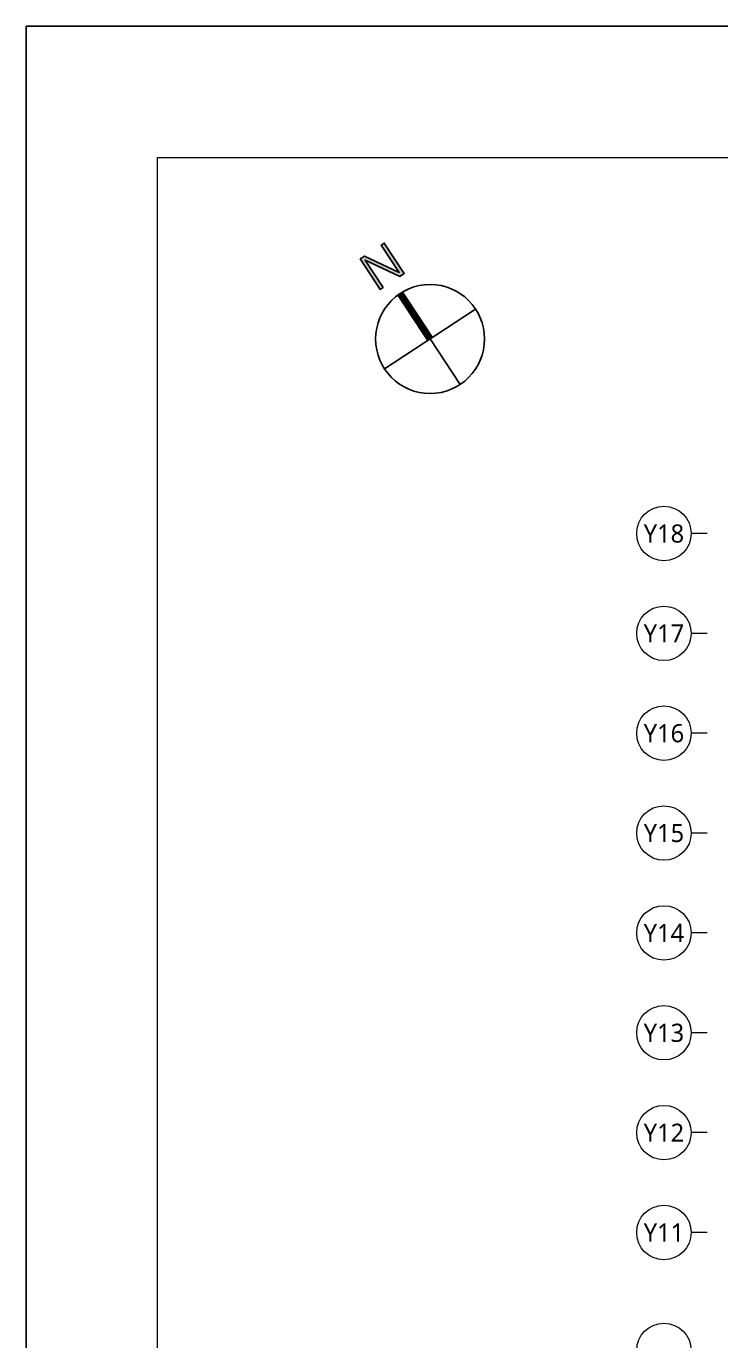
# Model space of a CAD drawing. Header units: millimetres. Extents: x 3546612 to 5615882, y 547008 to 3162891.
# Drawn here: x 5195882 to 5272325, y 2446443 to 2591247 of the extents above; entities that cross this region are included whole.
import ezdxf
from ezdxf.enums import TextEntityAlignment as Align

# ---------------------------------------------------------------- set-up
doc = ezdxf.new("R2010")
doc.units = ezdxf.units.MM
doc.layers.add('!!출력', color=9, linetype='Continuous', plot=False)
for name, color, linetype, lineweight in [('XR-평면도$0$A-FLXM-PARK', 9, 'Continuous', 18), ('XR-평면도$0$A-XXXX-SYMB', 9, 'Continuous', 25), ('XR-평면도$0$A-XXXX-TXT2', 9, 'Continuous', 25)]:
    doc.layers.add(name, color=color, linetype=linetype, lineweight=lineweight)
doc.layers.add('XR-평면도$0$A-XXXX-NPLT', color=9, linetype='Continuous', lineweight=15, plot=False)
doc.styles.add('XR-평면도$0$맑은고딕', font='malgun.ttf')

# ---------------------------------------------------------------- blocks, each defined once
blk = doc.blocks.new('XR-평면도$0$N')
at = {"layer": 'XR-평면도$0$A-XXXX-TXT2'}
blk.add_hatch(color=256, dxfattribs=at).paths.add_polyline_path([(-7710, 8814), (-7208, 9143), (-3392, 7344), (-5370, 10352), (-5036, 10572), (-2838, 7229), (-3345, 6897), (-7151, 8691), (-5178, 5691), (-5512, 5471)])
at = {"layer": 'XR-평면도$0$A-XXXX-SYMB'}
for p, q in [((-5013, -3296), (5013, 3296)), ((0, 0), (3296, -5013))]:
    blk.add_line(p, q, dxfattribs=at)
at = {"layer": 'XR-평면도$0$A-XXXX-SYMB', "const_width": 800}
blk.add_lwpolyline([(0, 0), (-3296, 5013)], dxfattribs=at)
at = {"layer": 'XR-평면도$0$A-XXXX-SYMB'}
blk.add_circle((0, 0), 6000, dxfattribs=at)
at = {"layer": 'XR-평면도$0$A-XXXX-TXT2'}
blk.add_lwpolyline([(-7710, 8814), (-7208, 9143), (-3392, 7344), (-5370, 10352), (-5036, 10572), (-2838, 7229), (-3345, 6897), (-7151, 8691), (-5178, 5691), (-5512, 5471)], close=True, dxfattribs=at)

msp = doc.modelspace()

# ---------------------------------------------------------------- linework, layer by layer
at = {"layer": '!!출력'}
msp.add_lwpolyline([(5195882, 2294247), (5615882, 2294247), (5615882, 2591247), (5195882, 2591247)], close=True, dxfattribs=at)
at = {"layer": 'XR-평면도$0$A-XXXX-NPLT'}
for p, q in [((5270825, 2535367.6), (5269075, 2535367.6)), ((5270825, 2524367.6), (5269075, 2524367.6)), ((5270825, 2513367.6), (5269075, 2513367.6)), ((5270825, 2502367.6), (5269075, 2502367.6)), ((5270825, 2491367.6), (5269075, 2491367.6)), ((5270825, 2480367.6), (5269075, 2480367.6)), ((5270825, 2469367.6), (5269075, 2469367.6)), ((5270825, 2458367.6), (5269075, 2458367.6))]:
    msp.add_line(p, q, dxfattribs=at)
for points in [[(5195882, 2591247), (5615882, 2591247), (5615882, 2294247), (5195882, 2294247)], [(5195882, 2591247), (5615882, 2591247), (5615882, 2294247), (5195882, 2294247)], [(5195882, 2591247), (5615882, 2591247), (5615882, 2294247), (5195882, 2294247)], [(5569707, 2308697), (5210332, 2308697), (5210332, 2576797), (5569707, 2576797)], [(5569707, 2308697), (5210332, 2308697), (5210332, 2576797), (5569707, 2576797)], [(5569707, 2308697), (5210332, 2308697), (5210332, 2576797), (5569707, 2576797)]]:
    msp.add_lwpolyline(points, close=True, dxfattribs=at)
at = {"layer": 'XR-평면도$0$A-XXXX-NPLT', "ltscale": 0.2}
for centre in [(5266075, 2535367.6), (5266075, 2524367.6), (5266075, 2513367.6), (5266075, 2502367.6), (5266075, 2491367.6), (5266075, 2480367.6), (5266075, 2469367.6), (5266075, 2458367.6), (5266075, 2445367.6)]:
    msp.add_circle(centre, 3000, dxfattribs=at)

# ---------------------------------------------------------------- block references
at = {"layer": 'XR-평면도$0$A-FLXM-PARK'}
msp.add_blockref('XR-평면도$0$N', (5240332, 2556797), dxfattribs=at)
msp.add_blockref('XR-평면도$0$N', (5240332, 2556797), dxfattribs=at)
msp.add_blockref('XR-평면도$0$N', (5240332, 2556797), dxfattribs=at)

# ---------------------------------------------------------------- texts
at = {"layer": 'XR-평면도$0$A-XXXX-NPLT', "ltscale": 0.2, "style": 'XR-평면도$0$맑은고딕'}
for s, p in [('Y18', (5266075, 2535367.6)), ('Y17', (5266075, 2524367.6)), ('Y16', (5266075, 2513367.6)), ('Y15', (5266075, 2502367.6)), ('Y14', (5266075, 2491367.6)), ('Y13', (5266075, 2480367.6)), ('Y12', (5266075, 2469367.6)), ('Y11', (5266075, 2458367.6))]:
    msp.add_text(s, height=2000, dxfattribs=at).set_placement(p, align=Align.MIDDLE)

doc.saveas('drawing.dxf')
